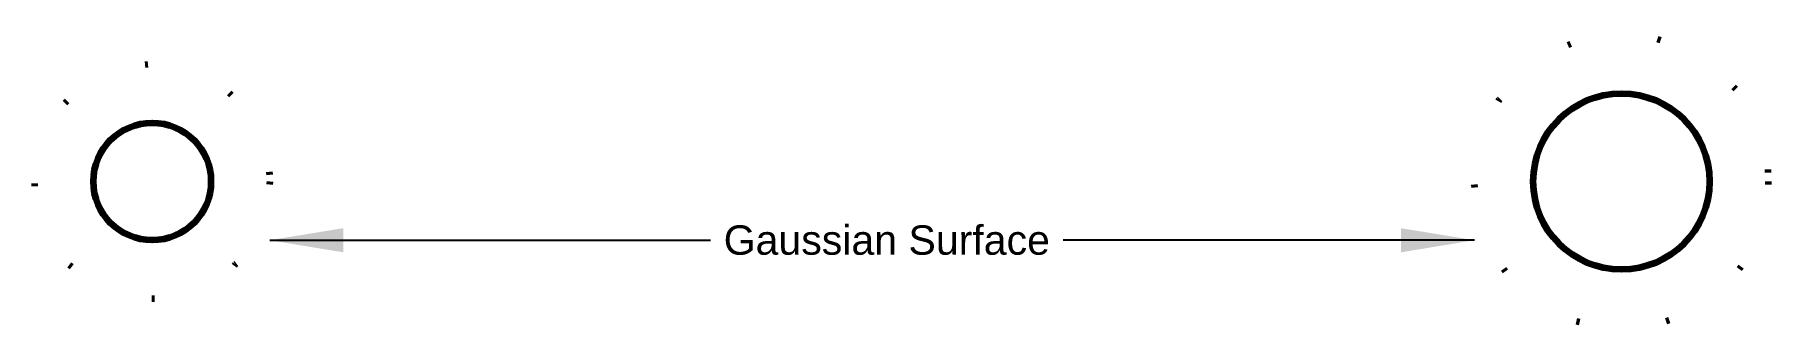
# Model space of a CAD drawing. Header units: centimetres. Extents: x -4 to 55, y -5 to 5.
import ezdxf

# ---------------------------------------------------------------- set-up
doc = ezdxf.new("R2010")
doc.units = ezdxf.units.CM
doc.linetypes.add('ACAD_ISO07W100', pattern=[3, 0, -3])
doc.layers.get('0').update_dxf_attribs({"lineweight": 25})
doc.styles.add('textstyle3', font='Arial.ttf')
doc.dimstyles.new('QCADDimStyle', dxfattribs={"dimtxt": 2.5, "dimasz": 2.5, "dimexe": 1.25, "dimexo": 0.625, "dimtad": 1, "dimtoh": 1, "dimdec": 4, "dimdsep": 46, "dimtxsty": 'Standard', "dimcen": 0.09, "dimadec": 0, "dimazin": 2, "dimtfac": 1, "dimtdec": 4, "dimtofl": 0, "dimtmove": 2, "dimatfit": 3, "dimfxl": 1, "dimtolj": 1, "dimtzin": 0, "dimarcsym": 0})

msp = doc.modelspace()

# ---------------------------------------------------------------- linework, layer by layer
at = {"linetype": 'ACAD_ISO07W100', "lineweight": 200}
for centre, radius in [((50, 0), 5), ((0, 0), 4)]:
    msp.add_circle(centre, radius, dxfattribs=at)
at = {"lineweight": 200}
for centre, radius in [((50, 0), 3), ((0, 0), 2)]:
    msp.add_circle(centre, radius, dxfattribs=at)

# ---------------------------------------------------------------- texts
at = {"lineweight": 200, "insert": (25, -2), "char_height": 1, "attachment_point": 5, "style": 'textstyle3'}
msp.add_mtext('Gaussian Surface', dxfattribs=at)

# ---------------------------------------------------------------- leaders
for points in [[(4, -2), (19, -2)], [(45, -2), (31, -2)]]:
    msp.add_leader(points, dimstyle='QCADDimStyle')

doc.saveas('drawing.dxf')
